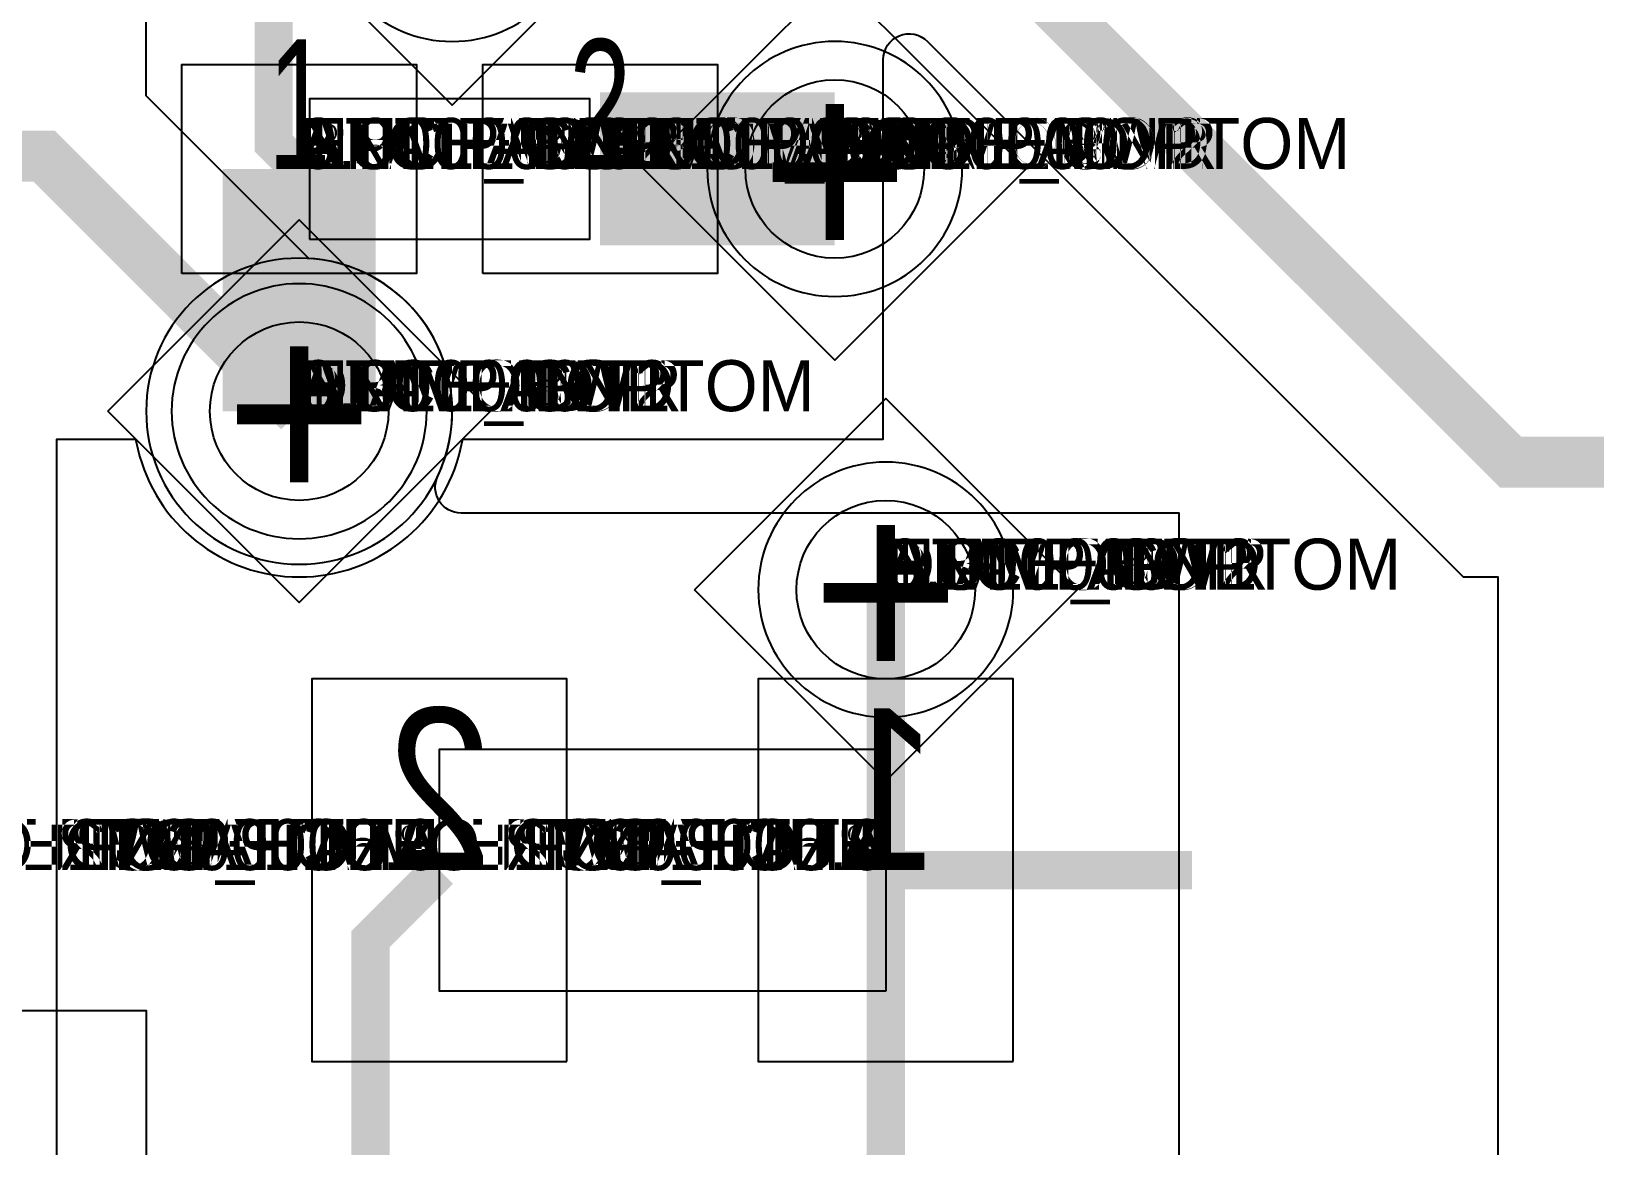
# Model space of a CAD drawing. Extents: x 0 to 323, y 0 to 320.
# Drawn here: x 42.15 to 48.28, y 94.37 to 98.74 of the extents above; entities that cross this region are included whole.
import ezdxf
from ezdxf.enums import TextEntityAlignment as Align

# ---------------------------------------------------------------- set-up
doc = ezdxf.new("R2010")
doc.units = 0
doc.header["$MEASUREMENT"] = 0
doc.layers.get('0').update_dxf_attribs({"linetype": 'CONTINUOUS'})
for name, color, linetype in [('CDN_FIGURES', 7, 'CONTINUOUS'), ('ETCH_BOTTOM', 7, 'CONTINUOUS'), ('ETCH_GND', 3, 'CONTINUOUS'), ('ETCH_INT1', 4, 'CONTINUOUS'), ('ETCH_INT2', 5, 'CONTINUOUS'), ('ETCH_PWR', 6, 'CONTINUOUS'), ('ETCH_TOP', 2, 'CONTINUOUS'), ('MANUFACTURING_NCLEGEND-1-6', 8, 'CONTINUOUS'), ('PACKAGE_GEOMETRY_ASSEMBLY_TOP', 11, 'CONTINUOUS'), ('PACKAGE_GEOMETRY_PIN_NUMBER', 9, 'CONTINUOUS')]:
    doc.layers.add(name, color=color, linetype=linetype)

# ---------------------------------------------------------------- blocks, each defined once
blk = doc.blocks.new('PAD_INFO')
for tag in ['SHAPE_TYPE', 'PAD_HEIGHT', 'PAD_LAYER', 'PAD_TYPE', 'PAD_WIDTH']:
    blk.add_attdef(tag, (0, 0), '', height=0.2)
at = {"flags": 2}
blk.add_attdef('CDN_TYPE', (0, 0), '', height=0.2, dxfattribs=at)
blk = doc.blocks.new('DRILL_INFO')
at = {"flags": 2}
blk.add_attdef('CDN_TYPE', (0, 0), '', height=0.2, dxfattribs=at)
for tag in ['FSHAPE', 'FCHAR', 'DRILL_HEIGHT', 'DIAMETER', 'PLATED', 'DRILL_WIDTH']:
    blk.add_attdef(tag, (0, 0), '', height=0.2)
blk = doc.blocks.new('VIA0700X0300')
at = {"layer": 'ETCH_BOTTOM'}
blk.add_circle((0, 0), 0.35, dxfattribs=at)
at = {"layer": 'ETCH_GND'}
blk.add_circle((0, 0), 0.35, dxfattribs=at)
at = {"layer": 'ETCH_INT1'}
blk.add_circle((0, 0), 0.35, dxfattribs=at)
at = {"layer": 'ETCH_INT2'}
blk.add_circle((0, 0), 0.35, dxfattribs=at)
at = {"layer": 'ETCH_PWR'}
blk.add_circle((0, 0), 0.35, dxfattribs=at)
at = {"layer": 'ETCH_TOP'}
blk.add_circle((0, 0), 0.35, dxfattribs=at)
ref = blk.add_blockref('PAD_INFO', (0, 0))
ref.add_attrib('PAD_LAYER', 'ETCH_TOP', (0, 0), dxfattribs={"height": 0.2})
ref.add_attrib('SHAPE_TYPE', 'NULL', (0, 0), dxfattribs={"height": 0.2})
ref.add_attrib('PAD_TYPE', 'ANTIPAD', (0, 0), dxfattribs={"height": 0.2})
ref.add_attrib('PAD_WIDTH', '0.000000', (0, 0), dxfattribs={"height": 0.2})
ref.add_attrib('PAD_HEIGHT', '0.000000', (0, 0), dxfattribs={"height": 0.2})
ref = blk.add_blockref('PAD_INFO', (0, 0))
ref.add_attrib('PAD_LAYER', 'ETCH_GND', (0, 0), dxfattribs={"height": 0.2})
ref.add_attrib('SHAPE_TYPE', 'NULL', (0, 0), dxfattribs={"height": 0.2})
ref.add_attrib('PAD_TYPE', 'ANTIPAD', (0, 0), dxfattribs={"height": 0.2})
ref.add_attrib('PAD_WIDTH', '0.000000', (0, 0), dxfattribs={"height": 0.2})
ref.add_attrib('PAD_HEIGHT', '0.000000', (0, 0), dxfattribs={"height": 0.2})
ref = blk.add_blockref('PAD_INFO', (0, 0))
ref.add_attrib('PAD_LAYER', 'ETCH_INT1', (0, 0), dxfattribs={"height": 0.2})
ref.add_attrib('SHAPE_TYPE', 'NULL', (0, 0), dxfattribs={"height": 0.2})
ref.add_attrib('PAD_TYPE', 'ANTIPAD', (0, 0), dxfattribs={"height": 0.2})
ref.add_attrib('PAD_WIDTH', '0.000000', (0, 0), dxfattribs={"height": 0.2})
ref.add_attrib('PAD_HEIGHT', '0.000000', (0, 0), dxfattribs={"height": 0.2})
ref = blk.add_blockref('PAD_INFO', (0, 0))
ref.add_attrib('PAD_LAYER', 'ETCH_INT2', (0, 0), dxfattribs={"height": 0.2})
ref.add_attrib('SHAPE_TYPE', 'NULL', (0, 0), dxfattribs={"height": 0.2})
ref.add_attrib('PAD_TYPE', 'ANTIPAD', (0, 0), dxfattribs={"height": 0.2})
ref.add_attrib('PAD_WIDTH', '0.000000', (0, 0), dxfattribs={"height": 0.2})
ref.add_attrib('PAD_HEIGHT', '0.000000', (0, 0), dxfattribs={"height": 0.2})
ref = blk.add_blockref('PAD_INFO', (0, 0))
ref.add_attrib('PAD_LAYER', 'ETCH_PWR', (0, 0), dxfattribs={"height": 0.2})
ref.add_attrib('SHAPE_TYPE', 'NULL', (0, 0), dxfattribs={"height": 0.2})
ref.add_attrib('PAD_TYPE', 'ANTIPAD', (0, 0), dxfattribs={"height": 0.2})
ref.add_attrib('PAD_WIDTH', '0.000000', (0, 0), dxfattribs={"height": 0.2})
ref.add_attrib('PAD_HEIGHT', '0.000000', (0, 0), dxfattribs={"height": 0.2})
ref = blk.add_blockref('PAD_INFO', (0, 0))
ref.add_attrib('PAD_LAYER', 'ETCH_BOTTOM', (0, 0), dxfattribs={"height": 0.2})
ref.add_attrib('SHAPE_TYPE', 'NULL', (0, 0), dxfattribs={"height": 0.2})
ref.add_attrib('PAD_TYPE', 'ANTIPAD', (0, 0), dxfattribs={"height": 0.2})
ref.add_attrib('PAD_WIDTH', '0.000000', (0, 0), dxfattribs={"height": 0.2})
ref.add_attrib('PAD_HEIGHT', '0.000000', (0, 0), dxfattribs={"height": 0.2})
ref = blk.add_blockref('PAD_INFO', (0, 0))
ref.add_attrib('PAD_LAYER', 'ETCH_TOP', (0, 0), dxfattribs={"height": 0.2})
ref.add_attrib('SHAPE_TYPE', 'NULL', (0, 0), dxfattribs={"height": 0.2})
ref.add_attrib('PAD_TYPE', 'THERMAL', (0, 0), dxfattribs={"height": 0.2})
ref.add_attrib('PAD_WIDTH', '0.000000', (0, 0), dxfattribs={"height": 0.2})
ref.add_attrib('PAD_HEIGHT', '0.000000', (0, 0), dxfattribs={"height": 0.2})
ref = blk.add_blockref('PAD_INFO', (0, 0))
ref.add_attrib('PAD_LAYER', 'ETCH_GND', (0, 0), dxfattribs={"height": 0.2})
ref.add_attrib('SHAPE_TYPE', 'NULL', (0, 0), dxfattribs={"height": 0.2})
ref.add_attrib('PAD_TYPE', 'THERMAL', (0, 0), dxfattribs={"height": 0.2})
ref.add_attrib('PAD_WIDTH', '0.000000', (0, 0), dxfattribs={"height": 0.2})
ref.add_attrib('PAD_HEIGHT', '0.000000', (0, 0), dxfattribs={"height": 0.2})
ref = blk.add_blockref('PAD_INFO', (0, 0))
ref.add_attrib('PAD_LAYER', 'ETCH_INT1', (0, 0), dxfattribs={"height": 0.2})
ref.add_attrib('SHAPE_TYPE', 'NULL', (0, 0), dxfattribs={"height": 0.2})
ref.add_attrib('PAD_TYPE', 'THERMAL', (0, 0), dxfattribs={"height": 0.2})
ref.add_attrib('PAD_WIDTH', '0.000000', (0, 0), dxfattribs={"height": 0.2})
ref.add_attrib('PAD_HEIGHT', '0.000000', (0, 0), dxfattribs={"height": 0.2})
ref = blk.add_blockref('PAD_INFO', (0, 0))
ref.add_attrib('PAD_LAYER', 'ETCH_INT2', (0, 0), dxfattribs={"height": 0.2})
ref.add_attrib('SHAPE_TYPE', 'NULL', (0, 0), dxfattribs={"height": 0.2})
ref.add_attrib('PAD_TYPE', 'THERMAL', (0, 0), dxfattribs={"height": 0.2})
ref.add_attrib('PAD_WIDTH', '0.000000', (0, 0), dxfattribs={"height": 0.2})
ref.add_attrib('PAD_HEIGHT', '0.000000', (0, 0), dxfattribs={"height": 0.2})
ref = blk.add_blockref('PAD_INFO', (0, 0))
ref.add_attrib('PAD_LAYER', 'ETCH_PWR', (0, 0), dxfattribs={"height": 0.2})
ref.add_attrib('SHAPE_TYPE', 'NULL', (0, 0), dxfattribs={"height": 0.2})
ref.add_attrib('PAD_TYPE', 'THERMAL', (0, 0), dxfattribs={"height": 0.2})
ref.add_attrib('PAD_WIDTH', '0.000000', (0, 0), dxfattribs={"height": 0.2})
ref.add_attrib('PAD_HEIGHT', '0.000000', (0, 0), dxfattribs={"height": 0.2})
ref = blk.add_blockref('PAD_INFO', (0, 0))
ref.add_attrib('PAD_LAYER', 'ETCH_BOTTOM', (0, 0), dxfattribs={"height": 0.2})
ref.add_attrib('SHAPE_TYPE', 'NULL', (0, 0), dxfattribs={"height": 0.2})
ref.add_attrib('PAD_TYPE', 'THERMAL', (0, 0), dxfattribs={"height": 0.2})
ref.add_attrib('PAD_WIDTH', '0.000000', (0, 0), dxfattribs={"height": 0.2})
ref.add_attrib('PAD_HEIGHT', '0.000000', (0, 0), dxfattribs={"height": 0.2})
ref = blk.add_blockref('PAD_INFO', (0, 0))
ref.add_attrib('PAD_LAYER', 'ETCH_TOP', (0, 0), dxfattribs={"height": 0.2})
ref.add_attrib('SHAPE_TYPE', 'CIRCLE', (0, 0), dxfattribs={"height": 0.2})
ref.add_attrib('PAD_TYPE', 'REGULAR', (0, 0), dxfattribs={"height": 0.2})
ref.add_attrib('PAD_WIDTH', '0.700000', (0, 0), dxfattribs={"height": 0.2})
ref.add_attrib('PAD_HEIGHT', '0.700000', (0, 0), dxfattribs={"height": 0.2})
ref = blk.add_blockref('PAD_INFO', (0, 0))
ref.add_attrib('PAD_LAYER', 'ETCH_GND', (0, 0), dxfattribs={"height": 0.2})
ref.add_attrib('SHAPE_TYPE', 'CIRCLE', (0, 0), dxfattribs={"height": 0.2})
ref.add_attrib('PAD_TYPE', 'REGULAR', (0, 0), dxfattribs={"height": 0.2})
ref.add_attrib('PAD_WIDTH', '0.700000', (0, 0), dxfattribs={"height": 0.2})
ref.add_attrib('PAD_HEIGHT', '0.700000', (0, 0), dxfattribs={"height": 0.2})
ref = blk.add_blockref('PAD_INFO', (0, 0))
ref.add_attrib('PAD_LAYER', 'ETCH_INT1', (0, 0), dxfattribs={"height": 0.2})
ref.add_attrib('SHAPE_TYPE', 'CIRCLE', (0, 0), dxfattribs={"height": 0.2})
ref.add_attrib('PAD_TYPE', 'REGULAR', (0, 0), dxfattribs={"height": 0.2})
ref.add_attrib('PAD_WIDTH', '0.700000', (0, 0), dxfattribs={"height": 0.2})
ref.add_attrib('PAD_HEIGHT', '0.700000', (0, 0), dxfattribs={"height": 0.2})
ref = blk.add_blockref('PAD_INFO', (0, 0))
ref.add_attrib('PAD_LAYER', 'ETCH_INT2', (0, 0), dxfattribs={"height": 0.2})
ref.add_attrib('SHAPE_TYPE', 'CIRCLE', (0, 0), dxfattribs={"height": 0.2})
ref.add_attrib('PAD_TYPE', 'REGULAR', (0, 0), dxfattribs={"height": 0.2})
ref.add_attrib('PAD_WIDTH', '0.700000', (0, 0), dxfattribs={"height": 0.2})
ref.add_attrib('PAD_HEIGHT', '0.700000', (0, 0), dxfattribs={"height": 0.2})
ref = blk.add_blockref('PAD_INFO', (0, 0))
ref.add_attrib('PAD_LAYER', 'ETCH_PWR', (0, 0), dxfattribs={"height": 0.2})
ref.add_attrib('SHAPE_TYPE', 'CIRCLE', (0, 0), dxfattribs={"height": 0.2})
ref.add_attrib('PAD_TYPE', 'REGULAR', (0, 0), dxfattribs={"height": 0.2})
ref.add_attrib('PAD_WIDTH', '0.700000', (0, 0), dxfattribs={"height": 0.2})
ref.add_attrib('PAD_HEIGHT', '0.700000', (0, 0), dxfattribs={"height": 0.2})
ref = blk.add_blockref('PAD_INFO', (0, 0))
ref.add_attrib('PAD_LAYER', 'ETCH_BOTTOM', (0, 0), dxfattribs={"height": 0.2})
ref.add_attrib('SHAPE_TYPE', 'CIRCLE', (0, 0), dxfattribs={"height": 0.2})
ref.add_attrib('PAD_TYPE', 'REGULAR', (0, 0), dxfattribs={"height": 0.2})
ref.add_attrib('PAD_WIDTH', '0.700000', (0, 0), dxfattribs={"height": 0.2})
ref.add_attrib('PAD_HEIGHT', '0.700000', (0, 0), dxfattribs={"height": 0.2})
ref = blk.add_blockref('DRILL_INFO', (0, 0))
ref.add_attrib('DIAMETER', '0.300000', (0, 0), dxfattribs={"height": 0.2})
ref.add_attrib('PLATED', 'PLATED', (0, 0), dxfattribs={"height": 0.2})
ref.add_attrib('FSHAPE', 'DIAMOND', (0, 0), dxfattribs={"height": 0.2})
ref.add_attrib('FCHAR', '+', (0, 0), dxfattribs={"height": 0.2})
ref.add_attrib('DRILL_WIDTH', '1.500000', (0, 0), dxfattribs={"height": 0.2})
ref.add_attrib('DRILL_HEIGHT', '1.500000', (0, 0), dxfattribs={"height": 0.2})
for tag in ['CDN_TYPE', 'PIN']:
    blk.add_attdef(tag, (0, 0), '', height=0.2)
at = {"flags": 2}
for tag in ['PSTKNAME', 'BBV']:
    blk.add_attdef(tag, (0, 0), '', height=0.2, dxfattribs=at)
blk = doc.blocks.new('FIGURE_DIAMOND')
at = {"layer": 'CDN_FIGURES'}
blk.add_lwpolyline([(-0.5, 0), (0, 0.5), (0.5, 0), (0, -0.5)], close=True, dxfattribs=at)
blk = doc.blocks.new('RC0920X0820TS')
at = {"layer": 'ETCH_TOP'}
blk.add_lwpolyline([(-0.46, -0.41), (-0.46, 0.41), (0.46, 0.41), (0.46, -0.41)], close=True, dxfattribs=at)
ref = blk.add_blockref('PAD_INFO', (0, 0))
ref.add_attrib('PAD_LAYER', 'ETCH_TOP', (0, 0), dxfattribs={"height": 0.2})
ref.add_attrib('SHAPE_TYPE', 'NULL', (0, 0), dxfattribs={"height": 0.2})
ref.add_attrib('PAD_TYPE', 'ANTIPAD', (0, 0), dxfattribs={"height": 0.2})
ref.add_attrib('PAD_WIDTH', '0.000000', (0, 0), dxfattribs={"height": 0.2})
ref.add_attrib('PAD_HEIGHT', '0.000000', (0, 0), dxfattribs={"height": 0.2})
ref = blk.add_blockref('PAD_INFO', (0, 0))
ref.add_attrib('PAD_LAYER', 'ETCH_GND', (0, 0), dxfattribs={"height": 0.2})
ref.add_attrib('SHAPE_TYPE', 'NULL', (0, 0), dxfattribs={"height": 0.2})
ref.add_attrib('PAD_TYPE', 'ANTIPAD', (0, 0), dxfattribs={"height": 0.2})
ref.add_attrib('PAD_WIDTH', '0.000000', (0, 0), dxfattribs={"height": 0.2})
ref.add_attrib('PAD_HEIGHT', '0.000000', (0, 0), dxfattribs={"height": 0.2})
ref = blk.add_blockref('PAD_INFO', (0, 0))
ref.add_attrib('PAD_LAYER', 'ETCH_INT1', (0, 0), dxfattribs={"height": 0.2})
ref.add_attrib('SHAPE_TYPE', 'NULL', (0, 0), dxfattribs={"height": 0.2})
ref.add_attrib('PAD_TYPE', 'ANTIPAD', (0, 0), dxfattribs={"height": 0.2})
ref.add_attrib('PAD_WIDTH', '0.000000', (0, 0), dxfattribs={"height": 0.2})
ref.add_attrib('PAD_HEIGHT', '0.000000', (0, 0), dxfattribs={"height": 0.2})
ref = blk.add_blockref('PAD_INFO', (0, 0))
ref.add_attrib('PAD_LAYER', 'ETCH_INT2', (0, 0), dxfattribs={"height": 0.2})
ref.add_attrib('SHAPE_TYPE', 'NULL', (0, 0), dxfattribs={"height": 0.2})
ref.add_attrib('PAD_TYPE', 'ANTIPAD', (0, 0), dxfattribs={"height": 0.2})
ref.add_attrib('PAD_WIDTH', '0.000000', (0, 0), dxfattribs={"height": 0.2})
ref.add_attrib('PAD_HEIGHT', '0.000000', (0, 0), dxfattribs={"height": 0.2})
ref = blk.add_blockref('PAD_INFO', (0, 0))
ref.add_attrib('PAD_LAYER', 'ETCH_PWR', (0, 0), dxfattribs={"height": 0.2})
ref.add_attrib('SHAPE_TYPE', 'NULL', (0, 0), dxfattribs={"height": 0.2})
ref.add_attrib('PAD_TYPE', 'ANTIPAD', (0, 0), dxfattribs={"height": 0.2})
ref.add_attrib('PAD_WIDTH', '0.000000', (0, 0), dxfattribs={"height": 0.2})
ref.add_attrib('PAD_HEIGHT', '0.000000', (0, 0), dxfattribs={"height": 0.2})
ref = blk.add_blockref('PAD_INFO', (0, 0))
ref.add_attrib('PAD_LAYER', 'ETCH_BOTTOM', (0, 0), dxfattribs={"height": 0.2})
ref.add_attrib('SHAPE_TYPE', 'NULL', (0, 0), dxfattribs={"height": 0.2})
ref.add_attrib('PAD_TYPE', 'ANTIPAD', (0, 0), dxfattribs={"height": 0.2})
ref.add_attrib('PAD_WIDTH', '0.000000', (0, 0), dxfattribs={"height": 0.2})
ref.add_attrib('PAD_HEIGHT', '0.000000', (0, 0), dxfattribs={"height": 0.2})
ref = blk.add_blockref('PAD_INFO', (0, 0))
ref.add_attrib('PAD_LAYER', 'ETCH_TOP', (0, 0), dxfattribs={"height": 0.2})
ref.add_attrib('SHAPE_TYPE', 'NULL', (0, 0), dxfattribs={"height": 0.2})
ref.add_attrib('PAD_TYPE', 'THERMAL', (0, 0), dxfattribs={"height": 0.2})
ref.add_attrib('PAD_WIDTH', '0.000000', (0, 0), dxfattribs={"height": 0.2})
ref.add_attrib('PAD_HEIGHT', '0.000000', (0, 0), dxfattribs={"height": 0.2})
ref = blk.add_blockref('PAD_INFO', (0, 0))
ref.add_attrib('PAD_LAYER', 'ETCH_GND', (0, 0), dxfattribs={"height": 0.2})
ref.add_attrib('SHAPE_TYPE', 'NULL', (0, 0), dxfattribs={"height": 0.2})
ref.add_attrib('PAD_TYPE', 'THERMAL', (0, 0), dxfattribs={"height": 0.2})
ref.add_attrib('PAD_WIDTH', '0.000000', (0, 0), dxfattribs={"height": 0.2})
ref.add_attrib('PAD_HEIGHT', '0.000000', (0, 0), dxfattribs={"height": 0.2})
ref = blk.add_blockref('PAD_INFO', (0, 0))
ref.add_attrib('PAD_LAYER', 'ETCH_INT1', (0, 0), dxfattribs={"height": 0.2})
ref.add_attrib('SHAPE_TYPE', 'NULL', (0, 0), dxfattribs={"height": 0.2})
ref.add_attrib('PAD_TYPE', 'THERMAL', (0, 0), dxfattribs={"height": 0.2})
ref.add_attrib('PAD_WIDTH', '0.000000', (0, 0), dxfattribs={"height": 0.2})
ref.add_attrib('PAD_HEIGHT', '0.000000', (0, 0), dxfattribs={"height": 0.2})
ref = blk.add_blockref('PAD_INFO', (0, 0))
ref.add_attrib('PAD_LAYER', 'ETCH_INT2', (0, 0), dxfattribs={"height": 0.2})
ref.add_attrib('SHAPE_TYPE', 'NULL', (0, 0), dxfattribs={"height": 0.2})
ref.add_attrib('PAD_TYPE', 'THERMAL', (0, 0), dxfattribs={"height": 0.2})
ref.add_attrib('PAD_WIDTH', '0.000000', (0, 0), dxfattribs={"height": 0.2})
ref.add_attrib('PAD_HEIGHT', '0.000000', (0, 0), dxfattribs={"height": 0.2})
ref = blk.add_blockref('PAD_INFO', (0, 0))
ref.add_attrib('PAD_LAYER', 'ETCH_PWR', (0, 0), dxfattribs={"height": 0.2})
ref.add_attrib('SHAPE_TYPE', 'NULL', (0, 0), dxfattribs={"height": 0.2})
ref.add_attrib('PAD_TYPE', 'THERMAL', (0, 0), dxfattribs={"height": 0.2})
ref.add_attrib('PAD_WIDTH', '0.000000', (0, 0), dxfattribs={"height": 0.2})
ref.add_attrib('PAD_HEIGHT', '0.000000', (0, 0), dxfattribs={"height": 0.2})
ref = blk.add_blockref('PAD_INFO', (0, 0))
ref.add_attrib('PAD_LAYER', 'ETCH_BOTTOM', (0, 0), dxfattribs={"height": 0.2})
ref.add_attrib('SHAPE_TYPE', 'NULL', (0, 0), dxfattribs={"height": 0.2})
ref.add_attrib('PAD_TYPE', 'THERMAL', (0, 0), dxfattribs={"height": 0.2})
ref.add_attrib('PAD_WIDTH', '0.000000', (0, 0), dxfattribs={"height": 0.2})
ref.add_attrib('PAD_HEIGHT', '0.000000', (0, 0), dxfattribs={"height": 0.2})
ref = blk.add_blockref('PAD_INFO', (0, 0))
ref.add_attrib('PAD_LAYER', 'ETCH_TOP', (0, 0), dxfattribs={"height": 0.2})
ref.add_attrib('SHAPE_TYPE', 'RECTANGLE', (0, 0), dxfattribs={"height": 0.2})
ref.add_attrib('PAD_TYPE', 'REGULAR', (0, 0), dxfattribs={"height": 0.2})
ref.add_attrib('PAD_WIDTH', '0.920000', (0, 0), dxfattribs={"height": 0.2})
ref.add_attrib('PAD_HEIGHT', '0.820000', (0, 0), dxfattribs={"height": 0.2})
ref = blk.add_blockref('PAD_INFO', (0, 0))
ref.add_attrib('PAD_LAYER', 'ETCH_GND', (0, 0), dxfattribs={"height": 0.2})
ref.add_attrib('SHAPE_TYPE', 'NULL', (0, 0), dxfattribs={"height": 0.2})
ref.add_attrib('PAD_TYPE', 'REGULAR', (0, 0), dxfattribs={"height": 0.2})
ref.add_attrib('PAD_WIDTH', '0.000000', (0, 0), dxfattribs={"height": 0.2})
ref.add_attrib('PAD_HEIGHT', '0.000000', (0, 0), dxfattribs={"height": 0.2})
ref = blk.add_blockref('PAD_INFO', (0, 0))
ref.add_attrib('PAD_LAYER', 'ETCH_INT1', (0, 0), dxfattribs={"height": 0.2})
ref.add_attrib('SHAPE_TYPE', 'NULL', (0, 0), dxfattribs={"height": 0.2})
ref.add_attrib('PAD_TYPE', 'REGULAR', (0, 0), dxfattribs={"height": 0.2})
ref.add_attrib('PAD_WIDTH', '0.000000', (0, 0), dxfattribs={"height": 0.2})
ref.add_attrib('PAD_HEIGHT', '0.000000', (0, 0), dxfattribs={"height": 0.2})
ref = blk.add_blockref('PAD_INFO', (0, 0))
ref.add_attrib('PAD_LAYER', 'ETCH_INT2', (0, 0), dxfattribs={"height": 0.2})
ref.add_attrib('SHAPE_TYPE', 'NULL', (0, 0), dxfattribs={"height": 0.2})
ref.add_attrib('PAD_TYPE', 'REGULAR', (0, 0), dxfattribs={"height": 0.2})
ref.add_attrib('PAD_WIDTH', '0.000000', (0, 0), dxfattribs={"height": 0.2})
ref.add_attrib('PAD_HEIGHT', '0.000000', (0, 0), dxfattribs={"height": 0.2})
ref = blk.add_blockref('PAD_INFO', (0, 0))
ref.add_attrib('PAD_LAYER', 'ETCH_PWR', (0, 0), dxfattribs={"height": 0.2})
ref.add_attrib('SHAPE_TYPE', 'NULL', (0, 0), dxfattribs={"height": 0.2})
ref.add_attrib('PAD_TYPE', 'REGULAR', (0, 0), dxfattribs={"height": 0.2})
ref.add_attrib('PAD_WIDTH', '0.000000', (0, 0), dxfattribs={"height": 0.2})
ref.add_attrib('PAD_HEIGHT', '0.000000', (0, 0), dxfattribs={"height": 0.2})
ref = blk.add_blockref('PAD_INFO', (0, 0))
ref.add_attrib('PAD_LAYER', 'ETCH_BOTTOM', (0, 0), dxfattribs={"height": 0.2})
ref.add_attrib('SHAPE_TYPE', 'NULL', (0, 0), dxfattribs={"height": 0.2})
ref.add_attrib('PAD_TYPE', 'REGULAR', (0, 0), dxfattribs={"height": 0.2})
ref.add_attrib('PAD_WIDTH', '0.000000', (0, 0), dxfattribs={"height": 0.2})
ref.add_attrib('PAD_HEIGHT', '0.000000', (0, 0), dxfattribs={"height": 0.2})
ref = blk.add_blockref('DRILL_INFO', (0, 0))
ref.add_attrib('DIAMETER', '0.000000', (0, 0), dxfattribs={"height": 0.2})
ref.add_attrib('PLATED', 'PLATED', (0, 0), dxfattribs={"height": 0.2})
ref.add_attrib('FSHAPE', 'NULL', (0, 0), dxfattribs={"height": 0.2})
ref.add_attrib('DRILL_WIDTH', '0.000000', (0, 0), dxfattribs={"height": 0.2})
ref.add_attrib('DRILL_HEIGHT', '0.000000', (0, 0), dxfattribs={"height": 0.2})
for tag in ['CDN_TYPE', 'PIN']:
    blk.add_attdef(tag, (0, 0), '', height=0.2)
at = {"flags": 2}
for tag in ['PSTKNAME', 'BBV']:
    blk.add_attdef(tag, (0, 0), '', height=0.2, dxfattribs=at)
blk = doc.blocks.new('F270')
at = {"layer": 'PACKAGE_GEOMETRY_ASSEMBLY_TOP'}
blk.add_lwpolyline([(0.04, -0.275), (1.14, -0.275), (1.14, 0.275), (0.04, 0.275)], close=True, dxfattribs=at)
at = {"layer": 'ETCH_TOP'}
ref = blk.add_blockref('RC0920X0820TS', (0, 0), dxfattribs=at)
ref.add_attrib('CDN_TYPE', 'PIN', (0, 0), dxfattribs={"height": 0.2})
ref.add_attrib('PIN', '1', (0, 0), dxfattribs={"height": 0.2})
ref = blk.add_blockref('RC0920X0820TS', (1.18, 0), dxfattribs=at)
ref.add_attrib('CDN_TYPE', 'PIN', (0, 0), dxfattribs={"height": 0.2})
ref.add_attrib('PIN', '2', (0, 0), dxfattribs={"height": 0.2})
at = {"flags": 2}
for tag in ['SYMBOL_TYPE', 'CDN_TYPE', 'REFDES']:
    blk.add_attdef(tag, (0, 0), '', height=0.2, dxfattribs=at)
blk = doc.blocks.new('RC1000X1500TS')
at = {"layer": 'ETCH_TOP'}
blk.add_lwpolyline([(-0.5, -0.75), (-0.5, 0.75), (0.5, 0.75), (0.5, -0.75)], close=True, dxfattribs=at)
ref = blk.add_blockref('PAD_INFO', (0, 0))
ref.add_attrib('PAD_LAYER', 'ETCH_TOP', (0, 0), dxfattribs={"height": 0.2})
ref.add_attrib('SHAPE_TYPE', 'NULL', (0, 0), dxfattribs={"height": 0.2})
ref.add_attrib('PAD_TYPE', 'ANTIPAD', (0, 0), dxfattribs={"height": 0.2})
ref.add_attrib('PAD_WIDTH', '0.000000', (0, 0), dxfattribs={"height": 0.2})
ref.add_attrib('PAD_HEIGHT', '0.000000', (0, 0), dxfattribs={"height": 0.2})
ref = blk.add_blockref('PAD_INFO', (0, 0))
ref.add_attrib('PAD_LAYER', 'ETCH_GND', (0, 0), dxfattribs={"height": 0.2})
ref.add_attrib('SHAPE_TYPE', 'NULL', (0, 0), dxfattribs={"height": 0.2})
ref.add_attrib('PAD_TYPE', 'ANTIPAD', (0, 0), dxfattribs={"height": 0.2})
ref.add_attrib('PAD_WIDTH', '0.000000', (0, 0), dxfattribs={"height": 0.2})
ref.add_attrib('PAD_HEIGHT', '0.000000', (0, 0), dxfattribs={"height": 0.2})
ref = blk.add_blockref('PAD_INFO', (0, 0))
ref.add_attrib('PAD_LAYER', 'ETCH_INT1', (0, 0), dxfattribs={"height": 0.2})
ref.add_attrib('SHAPE_TYPE', 'NULL', (0, 0), dxfattribs={"height": 0.2})
ref.add_attrib('PAD_TYPE', 'ANTIPAD', (0, 0), dxfattribs={"height": 0.2})
ref.add_attrib('PAD_WIDTH', '0.000000', (0, 0), dxfattribs={"height": 0.2})
ref.add_attrib('PAD_HEIGHT', '0.000000', (0, 0), dxfattribs={"height": 0.2})
ref = blk.add_blockref('PAD_INFO', (0, 0))
ref.add_attrib('PAD_LAYER', 'ETCH_INT2', (0, 0), dxfattribs={"height": 0.2})
ref.add_attrib('SHAPE_TYPE', 'NULL', (0, 0), dxfattribs={"height": 0.2})
ref.add_attrib('PAD_TYPE', 'ANTIPAD', (0, 0), dxfattribs={"height": 0.2})
ref.add_attrib('PAD_WIDTH', '0.000000', (0, 0), dxfattribs={"height": 0.2})
ref.add_attrib('PAD_HEIGHT', '0.000000', (0, 0), dxfattribs={"height": 0.2})
ref = blk.add_blockref('PAD_INFO', (0, 0))
ref.add_attrib('PAD_LAYER', 'ETCH_PWR', (0, 0), dxfattribs={"height": 0.2})
ref.add_attrib('SHAPE_TYPE', 'NULL', (0, 0), dxfattribs={"height": 0.2})
ref.add_attrib('PAD_TYPE', 'ANTIPAD', (0, 0), dxfattribs={"height": 0.2})
ref.add_attrib('PAD_WIDTH', '0.000000', (0, 0), dxfattribs={"height": 0.2})
ref.add_attrib('PAD_HEIGHT', '0.000000', (0, 0), dxfattribs={"height": 0.2})
ref = blk.add_blockref('PAD_INFO', (0, 0))
ref.add_attrib('PAD_LAYER', 'ETCH_BOTTOM', (0, 0), dxfattribs={"height": 0.2})
ref.add_attrib('SHAPE_TYPE', 'NULL', (0, 0), dxfattribs={"height": 0.2})
ref.add_attrib('PAD_TYPE', 'ANTIPAD', (0, 0), dxfattribs={"height": 0.2})
ref.add_attrib('PAD_WIDTH', '0.000000', (0, 0), dxfattribs={"height": 0.2})
ref.add_attrib('PAD_HEIGHT', '0.000000', (0, 0), dxfattribs={"height": 0.2})
ref = blk.add_blockref('PAD_INFO', (0, 0))
ref.add_attrib('PAD_LAYER', 'ETCH_TOP', (0, 0), dxfattribs={"height": 0.2})
ref.add_attrib('SHAPE_TYPE', 'NULL', (0, 0), dxfattribs={"height": 0.2})
ref.add_attrib('PAD_TYPE', 'THERMAL', (0, 0), dxfattribs={"height": 0.2})
ref.add_attrib('PAD_WIDTH', '0.000000', (0, 0), dxfattribs={"height": 0.2})
ref.add_attrib('PAD_HEIGHT', '0.000000', (0, 0), dxfattribs={"height": 0.2})
ref = blk.add_blockref('PAD_INFO', (0, 0))
ref.add_attrib('PAD_LAYER', 'ETCH_GND', (0, 0), dxfattribs={"height": 0.2})
ref.add_attrib('SHAPE_TYPE', 'NULL', (0, 0), dxfattribs={"height": 0.2})
ref.add_attrib('PAD_TYPE', 'THERMAL', (0, 0), dxfattribs={"height": 0.2})
ref.add_attrib('PAD_WIDTH', '0.000000', (0, 0), dxfattribs={"height": 0.2})
ref.add_attrib('PAD_HEIGHT', '0.000000', (0, 0), dxfattribs={"height": 0.2})
ref = blk.add_blockref('PAD_INFO', (0, 0))
ref.add_attrib('PAD_LAYER', 'ETCH_INT1', (0, 0), dxfattribs={"height": 0.2})
ref.add_attrib('SHAPE_TYPE', 'NULL', (0, 0), dxfattribs={"height": 0.2})
ref.add_attrib('PAD_TYPE', 'THERMAL', (0, 0), dxfattribs={"height": 0.2})
ref.add_attrib('PAD_WIDTH', '0.000000', (0, 0), dxfattribs={"height": 0.2})
ref.add_attrib('PAD_HEIGHT', '0.000000', (0, 0), dxfattribs={"height": 0.2})
ref = blk.add_blockref('PAD_INFO', (0, 0))
ref.add_attrib('PAD_LAYER', 'ETCH_INT2', (0, 0), dxfattribs={"height": 0.2})
ref.add_attrib('SHAPE_TYPE', 'NULL', (0, 0), dxfattribs={"height": 0.2})
ref.add_attrib('PAD_TYPE', 'THERMAL', (0, 0), dxfattribs={"height": 0.2})
ref.add_attrib('PAD_WIDTH', '0.000000', (0, 0), dxfattribs={"height": 0.2})
ref.add_attrib('PAD_HEIGHT', '0.000000', (0, 0), dxfattribs={"height": 0.2})
ref = blk.add_blockref('PAD_INFO', (0, 0))
ref.add_attrib('PAD_LAYER', 'ETCH_PWR', (0, 0), dxfattribs={"height": 0.2})
ref.add_attrib('SHAPE_TYPE', 'NULL', (0, 0), dxfattribs={"height": 0.2})
ref.add_attrib('PAD_TYPE', 'THERMAL', (0, 0), dxfattribs={"height": 0.2})
ref.add_attrib('PAD_WIDTH', '0.000000', (0, 0), dxfattribs={"height": 0.2})
ref.add_attrib('PAD_HEIGHT', '0.000000', (0, 0), dxfattribs={"height": 0.2})
ref = blk.add_blockref('PAD_INFO', (0, 0))
ref.add_attrib('PAD_LAYER', 'ETCH_BOTTOM', (0, 0), dxfattribs={"height": 0.2})
ref.add_attrib('SHAPE_TYPE', 'NULL', (0, 0), dxfattribs={"height": 0.2})
ref.add_attrib('PAD_TYPE', 'THERMAL', (0, 0), dxfattribs={"height": 0.2})
ref.add_attrib('PAD_WIDTH', '0.000000', (0, 0), dxfattribs={"height": 0.2})
ref.add_attrib('PAD_HEIGHT', '0.000000', (0, 0), dxfattribs={"height": 0.2})
ref = blk.add_blockref('PAD_INFO', (0, 0))
ref.add_attrib('PAD_LAYER', 'ETCH_GND', (0, 0), dxfattribs={"height": 0.2})
ref.add_attrib('SHAPE_TYPE', 'NULL', (0, 0), dxfattribs={"height": 0.2})
ref.add_attrib('PAD_TYPE', 'REGULAR', (0, 0), dxfattribs={"height": 0.2})
ref.add_attrib('PAD_WIDTH', '0.000000', (0, 0), dxfattribs={"height": 0.2})
ref.add_attrib('PAD_HEIGHT', '0.000000', (0, 0), dxfattribs={"height": 0.2})
ref = blk.add_blockref('PAD_INFO', (0, 0))
ref.add_attrib('PAD_LAYER', 'ETCH_INT1', (0, 0), dxfattribs={"height": 0.2})
ref.add_attrib('SHAPE_TYPE', 'NULL', (0, 0), dxfattribs={"height": 0.2})
ref.add_attrib('PAD_TYPE', 'REGULAR', (0, 0), dxfattribs={"height": 0.2})
ref.add_attrib('PAD_WIDTH', '0.000000', (0, 0), dxfattribs={"height": 0.2})
ref.add_attrib('PAD_HEIGHT', '0.000000', (0, 0), dxfattribs={"height": 0.2})
ref = blk.add_blockref('PAD_INFO', (0, 0))
ref.add_attrib('PAD_LAYER', 'ETCH_INT2', (0, 0), dxfattribs={"height": 0.2})
ref.add_attrib('SHAPE_TYPE', 'NULL', (0, 0), dxfattribs={"height": 0.2})
ref.add_attrib('PAD_TYPE', 'REGULAR', (0, 0), dxfattribs={"height": 0.2})
ref.add_attrib('PAD_WIDTH', '0.000000', (0, 0), dxfattribs={"height": 0.2})
ref.add_attrib('PAD_HEIGHT', '0.000000', (0, 0), dxfattribs={"height": 0.2})
ref = blk.add_blockref('PAD_INFO', (0, 0))
ref.add_attrib('PAD_LAYER', 'ETCH_PWR', (0, 0), dxfattribs={"height": 0.2})
ref.add_attrib('SHAPE_TYPE', 'NULL', (0, 0), dxfattribs={"height": 0.2})
ref.add_attrib('PAD_TYPE', 'REGULAR', (0, 0), dxfattribs={"height": 0.2})
ref.add_attrib('PAD_WIDTH', '0.000000', (0, 0), dxfattribs={"height": 0.2})
ref.add_attrib('PAD_HEIGHT', '0.000000', (0, 0), dxfattribs={"height": 0.2})
ref = blk.add_blockref('PAD_INFO', (0, 0))
ref.add_attrib('PAD_LAYER', 'ETCH_BOTTOM', (0, 0), dxfattribs={"height": 0.2})
ref.add_attrib('SHAPE_TYPE', 'NULL', (0, 0), dxfattribs={"height": 0.2})
ref.add_attrib('PAD_TYPE', 'REGULAR', (0, 0), dxfattribs={"height": 0.2})
ref.add_attrib('PAD_WIDTH', '0.000000', (0, 0), dxfattribs={"height": 0.2})
ref.add_attrib('PAD_HEIGHT', '0.000000', (0, 0), dxfattribs={"height": 0.2})
ref = blk.add_blockref('DRILL_INFO', (0, 0))
ref.add_attrib('DIAMETER', '0.000000', (0, 0), dxfattribs={"height": 0.2})
ref.add_attrib('PLATED', 'PLATED', (0, 0), dxfattribs={"height": 0.2})
ref.add_attrib('FSHAPE', 'NULL', (0, 0), dxfattribs={"height": 0.2})
ref.add_attrib('DRILL_WIDTH', '0.000000', (0, 0), dxfattribs={"height": 0.2})
ref.add_attrib('DRILL_HEIGHT', '0.000000', (0, 0), dxfattribs={"height": 0.2})
ref = blk.add_blockref('PAD_INFO', (0, 0))
ref.add_attrib('PAD_LAYER', 'ETCH_TOP', (0, 0), dxfattribs={"height": 0.2})
ref.add_attrib('SHAPE_TYPE', 'RECTANGLE', (0, 0), dxfattribs={"height": 0.2})
ref.add_attrib('PAD_TYPE', 'REGULAR', (0, 0), dxfattribs={"height": 0.2})
ref.add_attrib('PAD_WIDTH', '1.000000', (0, 0), dxfattribs={"height": 0.2})
ref.add_attrib('PAD_HEIGHT', '1.500000', (0, 0), dxfattribs={"height": 0.2})
for tag in ['CDN_TYPE', 'PIN']:
    blk.add_attdef(tag, (0, 0), '', height=0.2)
at = {"flags": 2}
for tag in ['PSTKNAME', 'BBV']:
    blk.add_attdef(tag, (0, 0), '', height=0.2, dxfattribs=at)
blk = doc.blocks.new('F56')
at = {"layer": 'PACKAGE_GEOMETRY_ASSEMBLY_TOP'}
blk.add_lwpolyline([(0, -0.475), (1.75, -0.475), (1.75, 0.475), (0, 0.475)], close=True, dxfattribs=at)
at = {"layer": 'ETCH_TOP'}
ref = blk.add_blockref('RC1000X1500TS', (0, 0), dxfattribs=at)
ref.add_attrib('CDN_TYPE', 'PIN', (0, 0), dxfattribs={"height": 0.2})
ref.add_attrib('PIN', '1', (0, 0), dxfattribs={"height": 0.2})
ref = blk.add_blockref('RC1000X1500TS', (1.75, 0), dxfattribs=at)
ref.add_attrib('CDN_TYPE', 'PIN', (0, 0), dxfattribs={"height": 0.2})
ref.add_attrib('PIN', '2', (0, 0), dxfattribs={"height": 0.2})
at = {"flags": 2}
for tag in ['SYMBOL_TYPE', 'CDN_TYPE', 'REFDES']:
    blk.add_attdef(tag, (0, 0), '', height=0.2, dxfattribs=at)

msp = doc.modelspace()

# ---------------------------------------------------------------- linework, layer by layer
at = {"layer": 'ETCH_BOTTOM'}
for points, format in [([(40.4973, 94.8999), (42.5999, 94.8999), (42.5999, 94.0499), (43.0549, 94.0499), (43.0549, 93.0192), (43.0243, 93.006, 4.841189), (43.9357, 93.006), (43.9051, 93.0192), (43.9051, 94.0499), (46.6501, 94.0499), (46.6501, 96.8501), (43.8348, 96.8501, -0.549607), (43.7431, 96.9946, 0.519897), (43.2555, 97.8475), (43.2373, 97.8492), (42.6001, 98.4864), (42.6001, 99.1399)], "xyb"), ([(41.1, 98.25, 0.2, 0.2, 0), (42.2, 98.25, 0.2, 0.2, 0), (43.2, 97.25, 0.2, 0.2, 0)], "xyseb"), ([(45.5, 95.45, 0.15, 0.15, 0), (45.5, 96.55, 0.15, 0.15, 0)], "xyseb"), ([(43.48, 91.95, 0.15, 0.15, 0), (43.48, 95.18, 0.15, 0.15, 0), (43.75, 95.45, 0.15, 0.15, 0)], "xyseb"), ([(45.5, 95.45, 0.15, 0.15, 0), (46.7008, 95.45, 0.15, 0.15, 0)], "xyseb"), ([(45.5, 93.9992, 0.15, 0.15, 0), (45.5, 95.45, 0.15, 0.15, 0)], "xyseb")]:
    msp.add_lwpolyline(points, format=format, dxfattribs=at)
at = {"layer": 'ETCH_GND'}
msp.add_lwpolyline([(43.7001, 97.25, 1), (42.6999, 97.25, 1)], format="xyb", close=True, dxfattribs=at)
at = {"layer": 'ETCH_INT1'}
msp.add_lwpolyline([(43.8001, 97.25, 1), (42.5999, 97.25, 1)], format="xyb", close=True, dxfattribs=at)
at = {"layer": 'ETCH_INT2'}
msp.add_lwpolyline([(43.7001, 97.25, 1), (42.6999, 97.25, 1)], format="xyb", close=True, dxfattribs=at)
at = {"layer": 'ETCH_PWR'}
for points in [[(44.3001, 99.2, 1), (43.2999, 99.2, 1)], [(45.8001, 98.2, 1), (44.7999, 98.2, 1)], [(43.7001, 97.25, 1), (42.6999, 97.25, 1)], [(46.0001, 96.55, 1), (44.9999, 96.55, 1)]]:
    msp.add_lwpolyline(points, format="xyb", close=True, dxfattribs=at)
at = {"layer": 'ETCH_TOP'}
for points, format in [([(53.5, 97.05, 0.2, 0.2, 0), (47.95, 97.05, 0.2, 0.2, 0), (44.15, 100.85, 0.2, 0.2, 0), (44, 100.85, 0.2, 0.2, 0), (43.9, 100.95, 0.2, 0.2, 0)], "xyseb"), ([(43.2, 98.2, 0.15, 0.15, 0), (43.1, 98.3, 0.15, 0.15, 0), (43.1, 99.6133, 0.15, 0.15, 0), (42.9, 99.8133, 0.15, 0.15, 0), (42.9, 100.95, 0.15, 0.15, 0)], "xyseb"), ([(50.3186, 91.0751), (44.4638, 91.0751, -0.626036), (44.3841, 91.2392, 0.757164), (43.08, 93.0283), (43.0495, 93.017), (42.2501, 93.8164), (42.2501, 97.1399), (42.558, 97.1399), (42.5672, 97.1008, 0.791642), (43.8328, 97.1008), (43.842, 97.1399), (45.4901, 97.1399), (45.4901, 98.6286, -0.668179), (45.6632, 98.7003), (47.7636, 96.5999), (47.8999, 96.5999), (47.8999, 92.8499), (48.6805, 92.8499)], "xyb"), ([(43.2, 98.2, 0.6, 0.6, 0), (43.2, 97.25, 0.6, 0.6, 0)], "xyseb"), ([(44.38, 98.2, 0.6, 0.6, 0), (45.3, 98.2, 0.6, 0.6, 0)], "xyseb")]:
    msp.add_lwpolyline(points, format=format, dxfattribs=at)

# ---------------------------------------------------------------- block references
msp.add_blockref('F270', (43.2, 98.2))
at = {"xscale": -1}
msp.add_blockref('F56', (45.5, 95.45), dxfattribs=at)
at = {"layer": 'ETCH_TOP'}
for p in [(45.3, 98.2), (43.2, 97.25), (45.5, 96.55)]:
    msp.add_blockref('VIA0700X0300', p, dxfattribs=at)
at = {"layer": 'MANUFACTURING_NCLEGEND-1-6', "xscale": 1.5, "yscale": 1.5}
for p in [(43.8, 99.2), (45.3, 98.2), (43.2, 97.25), (45.5, 96.55)]:
    msp.add_blockref('FIGURE_DIAMOND', p, dxfattribs=at)

# ---------------------------------------------------------------- texts
at = {"layer": 'MANUFACTURING_NCLEGEND-1-6'}
for p in [(45.3, 98.2), (43.2, 97.25), (45.5, 96.55)]:
    msp.add_text('+', height=0.75, dxfattribs=at).set_placement(p, align=Align.MIDDLE_CENTER)
at = {"layer": 'PACKAGE_GEOMETRY_PIN_NUMBER', "width": 0.649606}
for s, p in [('1', (43.2, 98.2)), ('2', (44.38, 98.2))]:
    msp.add_text(s, height=0.508, dxfattribs=at).set_placement(p, align=Align.CENTER)
at = {"layer": 'PACKAGE_GEOMETRY_PIN_NUMBER', "text_generation_flag": 2, "width": 0.88}
for s, p in [('2', (43.75, 95.45)), ('1', (45.5, 95.45))]:
    msp.add_text(s, height=0.635, dxfattribs=at).set_placement(p, align=Align.CENTER)

doc.saveas('drawing.dxf')
